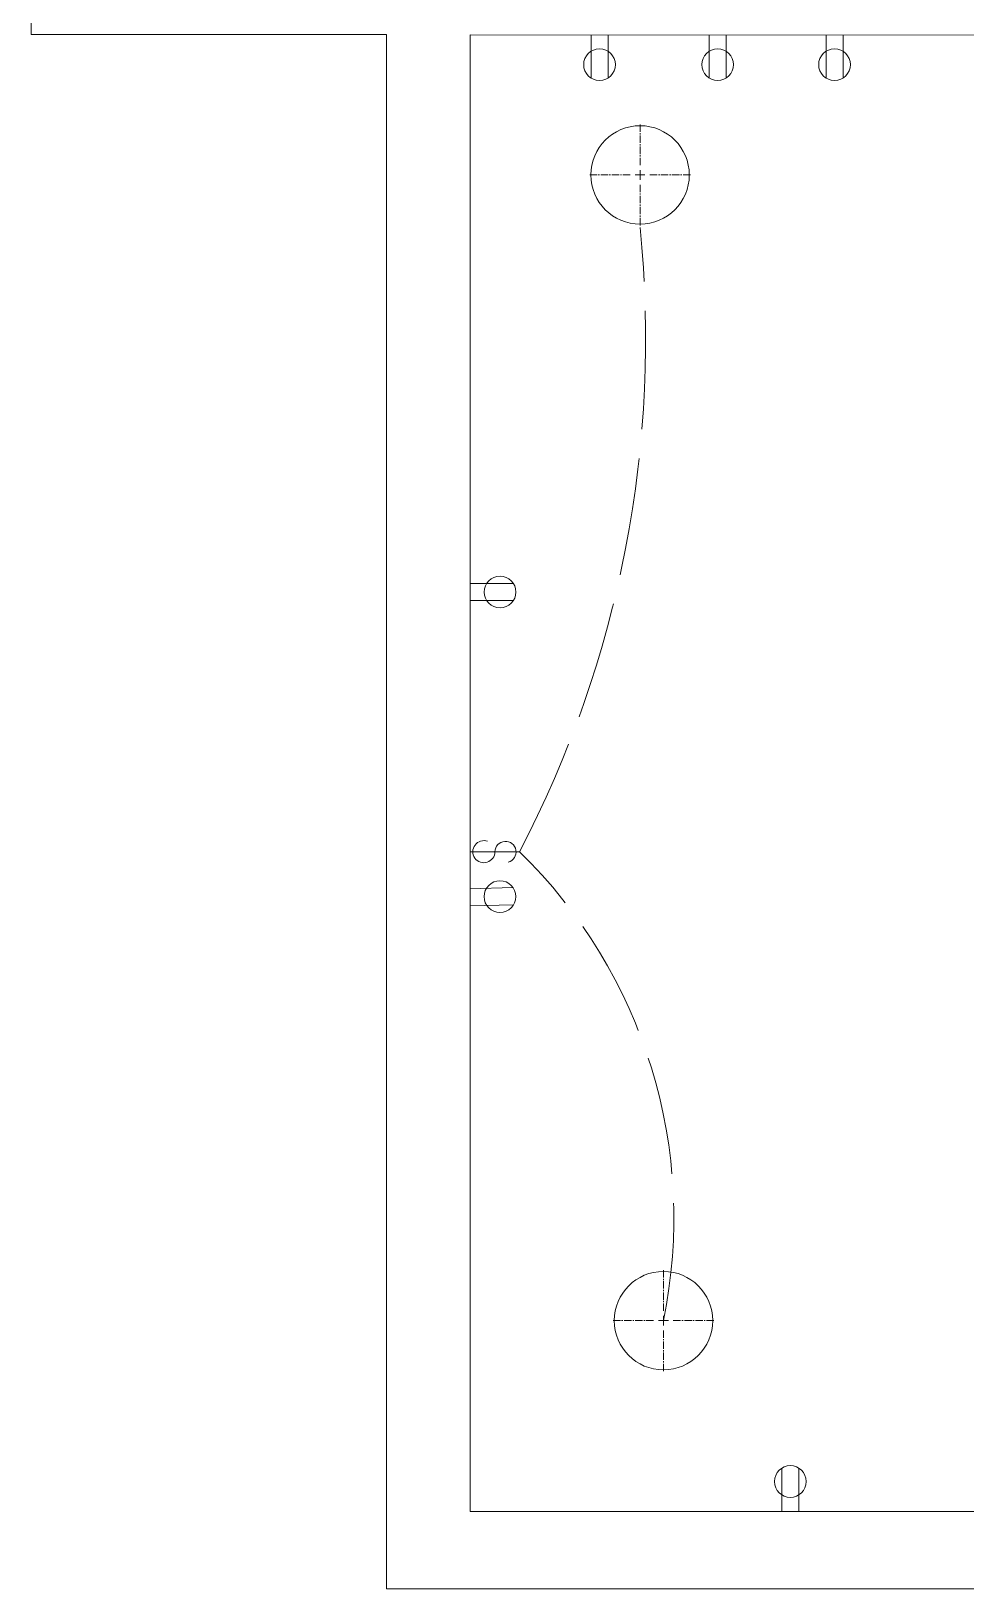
# Model space of a CAD drawing. Header units: inches. Extents: x -179 to 699, y -214 to 464.
# Drawn here: x 54.6 to 149.5, y 48.2 to 206.4 of the extents above; entities that cross this region are included whole.
import ezdxf

# ---------------------------------------------------------------- set-up
doc = ezdxf.new("R2010")
doc.units = ezdxf.units.IN
doc.header["$MEASUREMENT"] = 0
doc.linetypes.add('ACAD_ISO02W100', pattern=[15, 12, -3])
doc.linetypes.add('CENTER2', pattern=[1.125, 0.75, -0.125, 0.125, -0.125])
doc.layers.add('A101-Floorplan-1st-floor', color=7, linetype='Continuous', lineweight=9)
doc.layers.add('E101-Electrical-1st-floor', color=7, linetype='Continuous', lineweight=9)

# ---------------------------------------------------------------- blocks, each defined once
blk = doc.blocks.new('id-88-spst-switch')
at = {"layer": 'E101-Electrical-1st-floor'}
blk.add_line((5, 0), (0, 0), dxfattribs=at)
for points in [[(1.75, 1.06, 3.139408), (2.5, 0, 3.139408)], [(2.5, 0, -2.004555), (3.85, -1.06)]]:
    blk.add_lwpolyline(points, format="xyb", dxfattribs=at)
blk = doc.blocks.new('duplex')
at = {"layer": 'E101-Electrical-1st-floor'}
for p, q in [((76.88, -194.09), (81.26, -194.09)), ((76.88, -195.83), (81.27, -195.83))]:
    blk.add_line(p, q, dxfattribs=at)
blk.add_circle((79.91, -194.97), 1.61, dxfattribs=at)
blk = doc.blocks.new('*U68')
at = {"layer": 'E101-Electrical-1st-floor', "color": 0, "linetype": 'CENTER2', "transparency": 16777216}
for p, q in [((0, 1), (0, 5.12)), ((-5.12, 0), (-1, 0)), ((1, 0), (5.12, 0)), ((0, -5.12), (0, -1))]:
    blk.add_line(p, q, dxfattribs=at)
at = {"layer": 'E101-Electrical-1st-floor', "color": 0, "linetype": 'Continuous', "transparency": 16777216}
for p, q in [((-0.5, 0), (0.5, 0)), ((0, -0.5), (0, 0.5))]:
    blk.add_line(p, q, dxfattribs=at)
blk = doc.blocks.new('1025lm')
at = {"layer": 'E101-Electrical-1st-floor'}
blk.add_circle((5.12, 0), 5, dxfattribs=at)
at = {"layer": 'E101-Electrical-1st-floor', "linetype": 'CENTER2'}
blk.add_blockref('*U68', (5.12, 0), dxfattribs=at)

msp = doc.modelspace()

# ---------------------------------------------------------------- linework, layer by layer
at = {"layer": 'A101-Floorplan-1st-floor'}
msp.add_lwpolyline([(289.1, 359.41), (535.97, 359.41), (535.97, 48.17), (90.69, 48.17), (90.69, 206.04), (54.57, 206.04), (54.57, 463.76), (289.1, 463.76)], close=True, dxfattribs=at)
msp.add_lwpolyline([(99.19, 56.04), (425.94, 56.04), (425.94, 205.96), (394.6, 205.96), (394.6, 205.99), (99.19, 206.02), (99.19, 56.04)], dxfattribs=at)
at = {"layer": 'E101-Electrical-1st-floor'}
msp.add_line((99.19, 56.04), (99.19, 56.04), dxfattribs=at)
at = {"layer": 'E101-Electrical-1st-floor', "linetype": 'ACAD_ISO02W100'}
for centre, radius, start, end in [((4.65, 175.16), 112.36, 332.3645, 5.7658), ((68, 85.87), 51.88, 348.3751, 45.7669)]:
    msp.add_arc(centre, radius, start, end, dxfattribs=at)

# ---------------------------------------------------------------- block references
at = {"layer": 'E101-Electrical-1st-floor'}
for name, p, rotation in [('duplex', (307.29, 282.9), 269.9999999999999), ('duplex', (319.29, 282.9), 269.9999999999999), ('duplex', (331.17, 282.9), 269.9999999999999), ('1025lm', (116.44, 186.66), 89.99999999999999), ('duplex', (16.93, 311.17), 1.58353621032043), ('1025lm', (118.82, 70.29), 89.99999999999999), ('duplex', (-63.26, -20.84), 89.99999999999999)]:
    msp.add_blockref(name, p, dxfattribs=dict(at, rotation=rotation))
for name, p in [('duplex', (22.31, 344.39)), ('id-88-spst-switch', (99.19, 123.04))]:
    msp.add_blockref(name, p, dxfattribs=at)

doc.saveas('drawing.dxf')
